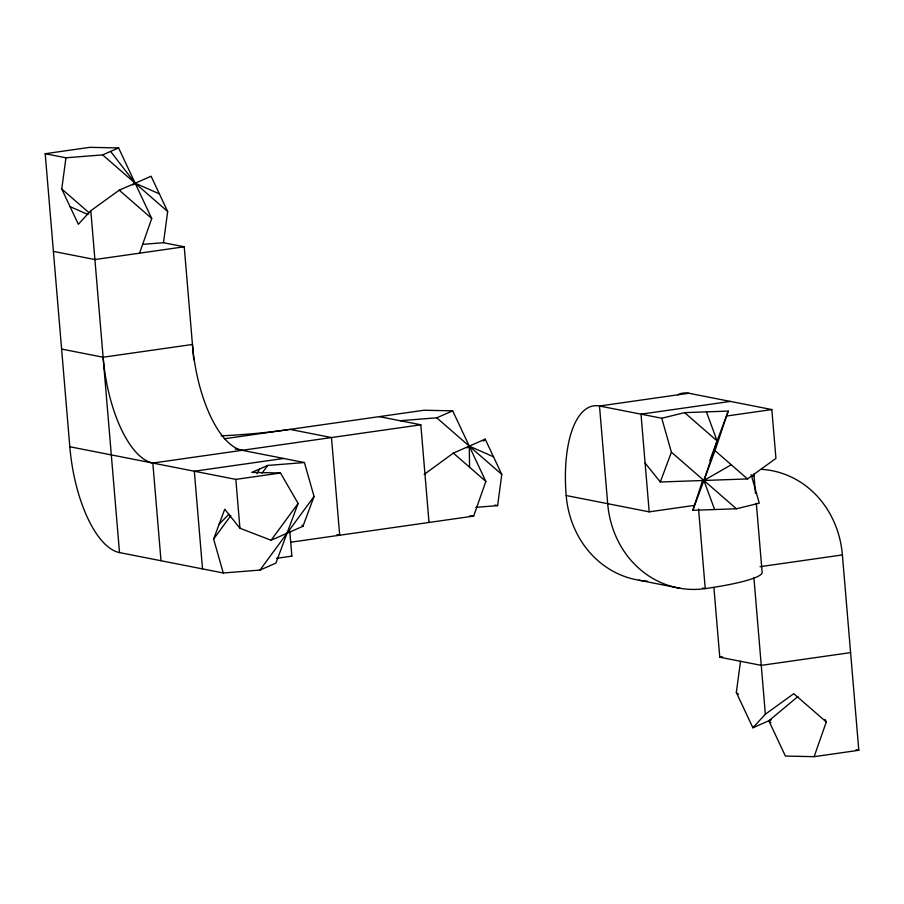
<?xml version="1.0" encoding="UTF-8"?>
<svg xmlns="http://www.w3.org/2000/svg" width="904" height="904" viewBox="0 0 904 904"><rect width="100%" height="100%" fill="white"/><g stroke="black" fill="none" stroke-linecap="round" stroke-linejoin="round"><path stroke-width="1.36" d="M142.843 244.34L163.488 242.713L167.669 211.513L151.104 176.235L119.215 190.179L90.807 210.711L78.343 224.271L61.766 188.992L65.947 157.793L102.649 154.9L118.593 147.928L151.725 218.485L139.578 253.165M475.854 507.347L497.607 505.63L501.788 474.43L485.211 439.152L453.333 453.096L424.134 474.476M771.293 719.72L752.896 727.765L736.331 692.487L740.512 661.287M751.179 474.679L759.292 503.166L736.421 508.782L692.814 510.308L702.227 481.617M692.814 510.308L715.019 450.633L728.228 411.105L684.611 412.631L661.751 418.247L599.499 406.009A98.841 40.341 81.9 0 0 566.186 495.528A98.841 89.338 -78.9 0 0 647.332 581.136M714.623 509.551L703.911 480.476L717.121 440.937L706.419 411.862M290.794 542.208L473.685 516.082L485.843 481.403L452.701 410.845L423.976 410.246L224.35 438.756M797.882 696.577L768.841 720.793L785.406 756.072L814.131 756.671L826.29 721.98L825.103 719.46M304.411 462.543L267.708 465.436L251.764 472.408L280.489 473.007L298.117 503.438L275.912 563.113L259.968 570.085L223.277 572.978L213.626 539.066L224.723 509.223L239.922 528.218L271.076 540.253L302.953 526.297L314.061 496.465L304.411 462.543L235.232 448.949M677.729 394.777A98.841 40.341 81.9 0 1 688.825 393.251L771.835 409.568L775.937 458.407L747.529 478.939L660.304 482.001L671.401 452.169L661.751 418.247M709.889 460.407L728.228 411.105M257.018 473.685L259.742 468.927M213.626 539.066L230.836 515.63M261.979 473.244L267.708 465.436M271.076 540.253L298.117 503.438M259.968 570.085L314.061 496.465M483.437 441.084L485.211 439.152M752.896 727.765L765.36 714.205L793.78 693.673L826.29 721.98M219.175 524.139L228.949 514.195M133.012 185.004L135.159 183.207L159.386 193.874M467.119 447.921L469.278 446.124L493.505 456.791M703.911 480.476L731.268 464.792M400.065 420.71L436.756 417.817L452.701 410.845M223.277 572.978L119.509 552.581A98.841 40.341 81.9 0 1 69.811 446.745L45.2 153.714L89.869 147.329L118.593 147.928M193.727 359.815L184.235 246.792L94.909 259.55L53.404 251.391M61.608 349.068L103.112 357.227L192.439 344.469A98.841 40.341 81.9 0 0 242.148 450.305M103.112 357.227A98.841 40.341 81.9 0 0 152.821 463.063L420.823 424.79L429.016 522.467M688.825 393.251L599.499 406.009L607.691 503.686A98.841 89.338 -78.9 0 0 705.233 588.606A98.841 12.735 -4.8 0 0 762.072 571.588L756.32 503.212M283.653 458.464L194.326 471.221L202.519 568.898M730.33 401.41L641.004 414.168L649.196 511.845L693.865 505.472M69.811 446.745L235.831 479.38L280.489 473.007M727.166 415.942L771.835 409.568M276.5 558.333L291.856 556.141L289.743 531.021M760.038 566.695L842.392 554.932L858.8 750.286L814.131 756.671M713.9 587.442L719.765 657.208L722.556 656.812M850.596 652.609L761.258 665.367L719.765 657.208M469.583 516.003L473.685 516.082M45.2 153.714L65.947 157.793M163.488 242.713L184.235 246.792M379.318 416.631L420.823 424.79M289.981 429.389L331.486 437.547L339.689 535.224L336.921 534.682M566.186 495.528L649.196 511.845M494.838 505.087L497.607 505.63M702.464 588.063L705.233 588.606L698.555 509.065M638.834 580.187L680.339 588.346M291.167 556.005L291.856 556.141M856.031 749.744L858.8 750.286M70.049 206.632L87.903 214.485M684.611 412.631L717.121 440.937M715.019 450.633L747.529 478.939M671.401 452.169L736.421 508.782M436.756 417.817L501.788 474.43M736.331 692.487L738.421 694.317M768.841 720.793L770.942 722.624M453.333 453.096L485.843 481.403M102.649 154.9L167.669 211.513M119.215 190.179L151.725 218.485M61.766 188.992L89.033 212.734M645.094 463.006L660.304 482.001M302.004 525.111L302.953 526.297M110.616 151.409L135.159 183.207M755.507 493.448L753.868 473.911A98.841 12.735 -4.8 0 1 753.009 476.555M753.879 577.453L765.36 714.205M235.831 479.38L239.922 528.218M152.821 463.063L161.014 560.74M90.807 210.711L119.509 552.581M469.278 446.124L469.583 467.244M761.247 469.323A98.841 89.338 -78.9 0 1 842.392 554.932M288.489 429.603A97.203 12.52 -4.8 0 1 221.231 435.841"/></g></svg>
